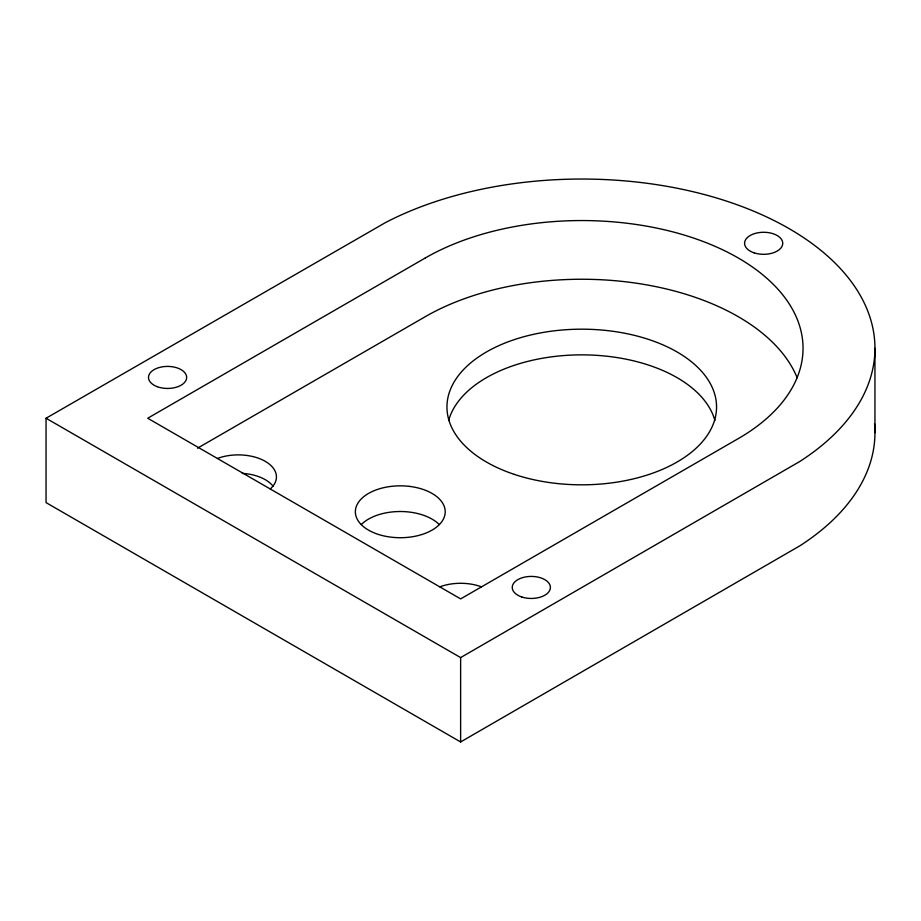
<?xml version="1.0" encoding="UTF-8"?>
<svg xmlns="http://www.w3.org/2000/svg" width="921" height="921" viewBox="0 0 921 921"><rect width="100%" height="100%" fill="white"/><g stroke="black" fill="none" stroke-linecap="round" stroke-linejoin="round"><path stroke-width="1.38" d="M46.05 418.238L385.588 222.514A293.189 169.268 0 0 1 789.078 228.615A293.189 169.268 0 0 1 799.647 461.571L460.627 657.594L46.05 418.238L46.05 502.613L460.627 741.958L799.647 545.946A293.189 169.268 0 0 0 874.547 423.821M197.508 448.182L425.295 316.663A221.27 127.754 0 0 1 642.386 284.14A221.27 127.754 0 0 1 797.195 377.829M874.95 348.311L874.95 432.686M460.627 657.594L460.627 741.958M448.642 420.506A134.788 77.813 0 0 1 581.761 354.861A134.788 77.813 0 0 1 714.892 420.506M361.366 524.486A44.933 25.938 0 0 1 407.312 511.834L409.626 512.088A44.933 25.938 0 0 1 439.19 524.486M439.847 586.838A38.187 22.046 0 0 1 481.441 586.838M217.46 458.439A38.187 22.046 0 0 1 265.26 461.34A38.187 22.046 0 0 1 270.279 488.936M242.246 473.348A38.187 22.046 0 0 1 273.146 486.3M425.295 257.972L147.717 418.238L460.638 598.903L738.228 438.638A221.27 127.754 0 0 0 738.228 257.972A221.27 127.754 0 0 0 425.295 257.972M409.626 486.403L407.312 486.161A44.933 25.938 0 0 0 355.414 510.418A44.933 25.938 0 0 0 402.627 537.68A44.933 25.938 0 0 0 444.659 507.724L444.233 506.389A44.933 25.938 0 0 0 409.626 486.403M514.367 474.396A134.788 77.813 0 0 0 716.55 407.001A134.788 77.813 0 0 0 514.367 339.607A134.788 77.813 0 0 0 514.367 474.396M157.169 386.67A19.099 11.029 0 0 0 186.641 378.001A19.099 11.029 0 0 0 158.907 367.606A19.099 11.029 0 0 0 157.169 386.67M521.77 596.981A19.099 11.029 0 0 0 550.413 587.437A19.099 11.029 0 0 0 521.77 577.893A19.099 11.029 0 0 0 521.77 596.981M754.103 252.838A19.099 11.029 0 0 0 782.746 243.294A19.099 11.029 0 0 0 754.103 233.75A19.099 11.029 0 0 0 754.103 252.838"/></g></svg>
